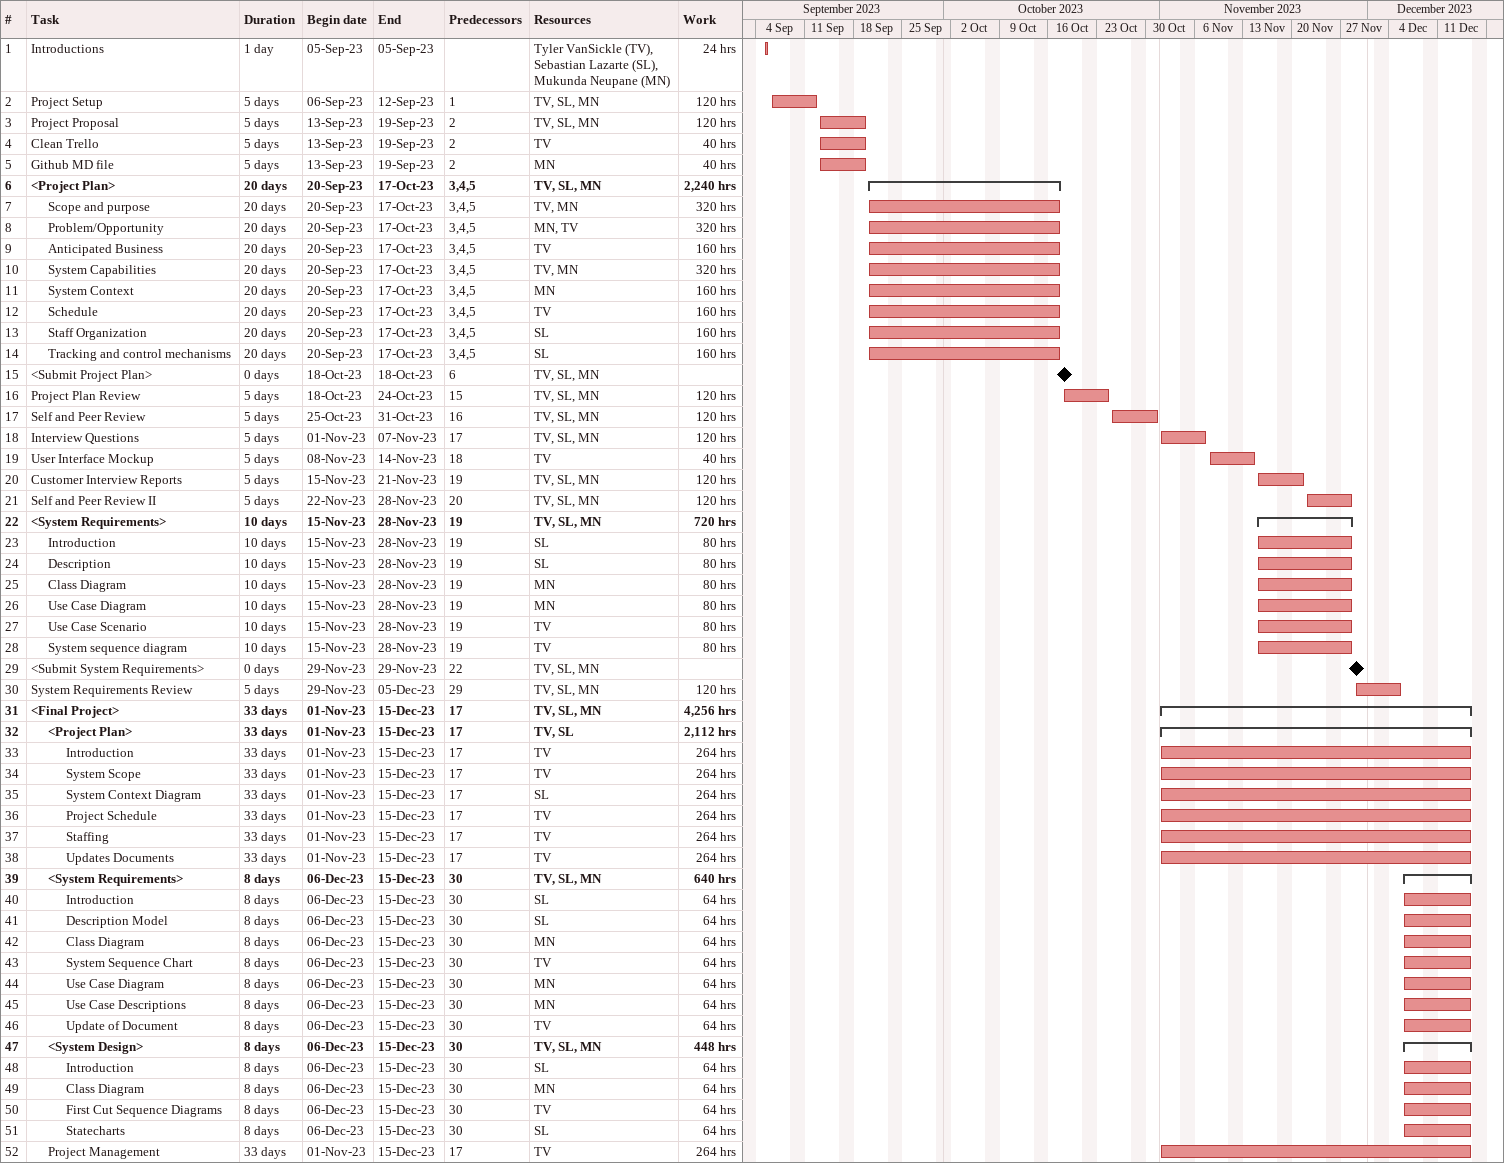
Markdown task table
| ID | Level | Task | Duration | Start | Finish | Predecessors | Resources | Work (h) |
|---|---|---|---|---|---|---|---|---|
| 1 | 1 | Introductions | 1d | 2023-09-05 | 2023-09-05 |  | Tyler VanSickle (TV), Sebastian Lazarte (SL), Mukunda Neupane (MN) | 24 |
| 2 | 1 | Project Setup | 5d | 2023-09-06 | 2023-09-12 | 1 | TV, SL, MN | 120 |
| 3 | 1 | Project Proposal | 5d | 2023-09-13 | 2023-09-19 | 2 | TV, SL, MN | 120 |
| 4 | 1 | Clean Trello | 5d | 2023-09-13 | 2023-09-19 | 2 | TV | 40 |
| 5 | 1 | Github MD file | 5d | 2023-09-13 | 2023-09-19 | 2 | MN | 40 |
| 6 | 1 | **<Project Plan>** | 20d | 2023-09-20 | 2023-10-17 | 3, 4, 5 | TV, SL, MN | 2240 |
| 7 | 2 | Scope and purpose | 20d | 2023-09-20 | 2023-10-17 | 3, 4, 5 | TV, MN | 320 |
| 8 | 2 | Problem/Opportunity | 20d | 2023-09-20 | 2023-10-17 | 3, 4, 5 | MN, TV | 320 |
| 9 | 2 | Anticipated Business | 20d | 2023-09-20 | 2023-10-17 | 3, 4, 5 | TV | 160 |
| 10 | 2 | System Capabilities | 20d | 2023-09-20 | 2023-10-17 | 3, 4, 5 | TV, MN | 320 |
| 11 | 2 | System Context | 20d | 2023-09-20 | 2023-10-17 | 3, 4, 5 | MN | 160 |
| 12 | 2 | Schedule | 20d | 2023-09-20 | 2023-10-17 | 3, 4, 5 | TV | 160 |
| 13 | 2 | Staff Organization | 20d | 2023-09-20 | 2023-10-17 | 3, 4, 5 | SL | 160 |
| 14 | 2 | Tracking and control mechanisms | 20d | 2023-09-20 | 2023-10-17 | 3, 4, 5 | SL | 160 |
| 15 | 1 | <Submit Project Plan> | 0d | 2023-10-18 | 2023-10-18 | 6 | TV, SL, MN |  |
| 16 | 1 | Project Plan Review | 5d | 2023-10-18 | 2023-10-24 | 15 | TV, SL, MN | 120 |
| 17 | 1 | Self and Peer Review | 5d | 2023-10-25 | 2023-10-31 | 16 | TV, SL, MN | 120 |
| 18 | 1 | Interview Questions | 5d | 2023-11-01 | 2023-11-07 | 17 | TV, SL, MN | 120 |
| 19 | 1 | User Interface Mockup | 5d | 2023-11-08 | 2023-11-14 | 18 | TV | 40 |
| 20 | 1 | Customer Interview Reports | 5d | 2023-11-15 | 2023-11-21 | 19 | TV, SL, MN | 120 |
| 21 | 1 | Self and Peer Review II | 5d | 2023-11-22 | 2023-11-28 | 20 | TV, SL, MN | 120 |
| 22 | 1 | **<System Requirements>** | 10d | 2023-11-15 | 2023-11-28 | 19 | TV, SL, MN | 720 |
| 23 | 2 | Introduction | 10d | 2023-11-15 | 2023-11-28 | 19 | SL | 80 |
| 24 | 2 | Description | 10d | 2023-11-15 | 2023-11-28 | 19 | SL | 80 |
| 25 | 2 | Class Diagram | 10d | 2023-11-15 | 2023-11-28 | 19 | MN | 80 |
| 26 | 2 | Use Case Diagram | 10d | 2023-11-15 | 2023-11-28 | 19 | MN | 80 |
| 27 | 2 | Use Case Scenario | 10d | 2023-11-15 | 2023-11-28 | 19 | TV | 80 |
| 28 | 2 | System sequence diagram | 10d | 2023-11-15 | 2023-11-28 | 19 | TV | 80 |
| 29 | 1 | <Submit System Requirements> | 0d | 2023-11-29 | 2023-11-29 | 22 | TV, SL, MN |  |
| 30 | 1 | System Requirements Review | 5d | 2023-11-29 | 2023-12-05 | 29 | TV, SL, MN | 120 |
| 31 | 1 | **<Final Project>** | 33d | 2023-11-01 | 2023-12-15 | 17 | TV, SL, MN | 4256 |
| 32 | 2 | **<Project Plan>** | 33d | 2023-11-01 | 2023-12-15 | 17 | TV, SL | 2112 |
| 33 | 3 | Introduction | 33d | 2023-11-01 | 2023-12-15 | 17 | TV | 264 |
| 34 | 3 | System Scope | 33d | 2023-11-01 | 2023-12-15 | 17 | TV | 264 |
| 35 | 3 | System Context Diagram | 33d | 2023-11-01 | 2023-12-15 | 17 | SL | 264 |
| 36 | 3 | Project Schedule | 33d | 2023-11-01 | 2023-12-15 | 17 | TV | 264 |
| 37 | 3 | Staffing | 33d | 2023-11-01 | 2023-12-15 | 17 | TV | 264 |
| 38 | 3 | Updates Documents | 33d | 2023-11-01 | 2023-12-15 | 17 | TV | 264 |
| 39 | 2 | **<System Requirements>** | 8d | 2023-12-06 | 2023-12-15 | 30 | TV, SL, MN | 640 |
| 40 | 3 | Introduction | 8d | 2023-12-06 | 2023-12-15 | 30 | SL | 64 |
| 41 | 3 | Description Model | 8d | 2023-12-06 | 2023-12-15 | 30 | SL | 64 |
| 42 | 3 | Class Diagram | 8d | 2023-12-06 | 2023-12-15 | 30 | MN | 64 |
| 43 | 3 | System Sequence Chart | 8d | 2023-12-06 | 2023-12-15 | 30 | TV | 64 |
| 44 | 3 | Use Case Diagram | 8d | 2023-12-06 | 2023-12-15 | 30 | MN | 64 |
| 45 | 3 | Use Case Descriptions | 8d | 2023-12-06 | 2023-12-15 | 30 | MN | 64 |
| 46 | 3 | Update of Document | 8d | 2023-12-06 | 2023-12-15 | 30 | TV | 64 |
| 47 | 2 | **<System Design>** | 8d | 2023-12-06 | 2023-12-15 | 30 | TV, SL, MN | 448 |
| 48 | 3 | Introduction | 8d | 2023-12-06 | 2023-12-15 | 30 | SL | 64 |
| 49 | 3 | Class Diagram | 8d | 2023-12-06 | 2023-12-15 | 30 | MN | 64 |
| 50 | 3 | First Cut Sequence Diagrams | 8d | 2023-12-06 | 2023-12-15 | 30 | TV | 64 |
| 51 | 3 | Statecharts | 8d | 2023-12-06 | 2023-12-15 | 30 | SL | 64 |
| 52 | 2 | Project Management | 33d | 2023-11-01 | 2023-12-15 | 17 | TV | 264 |
